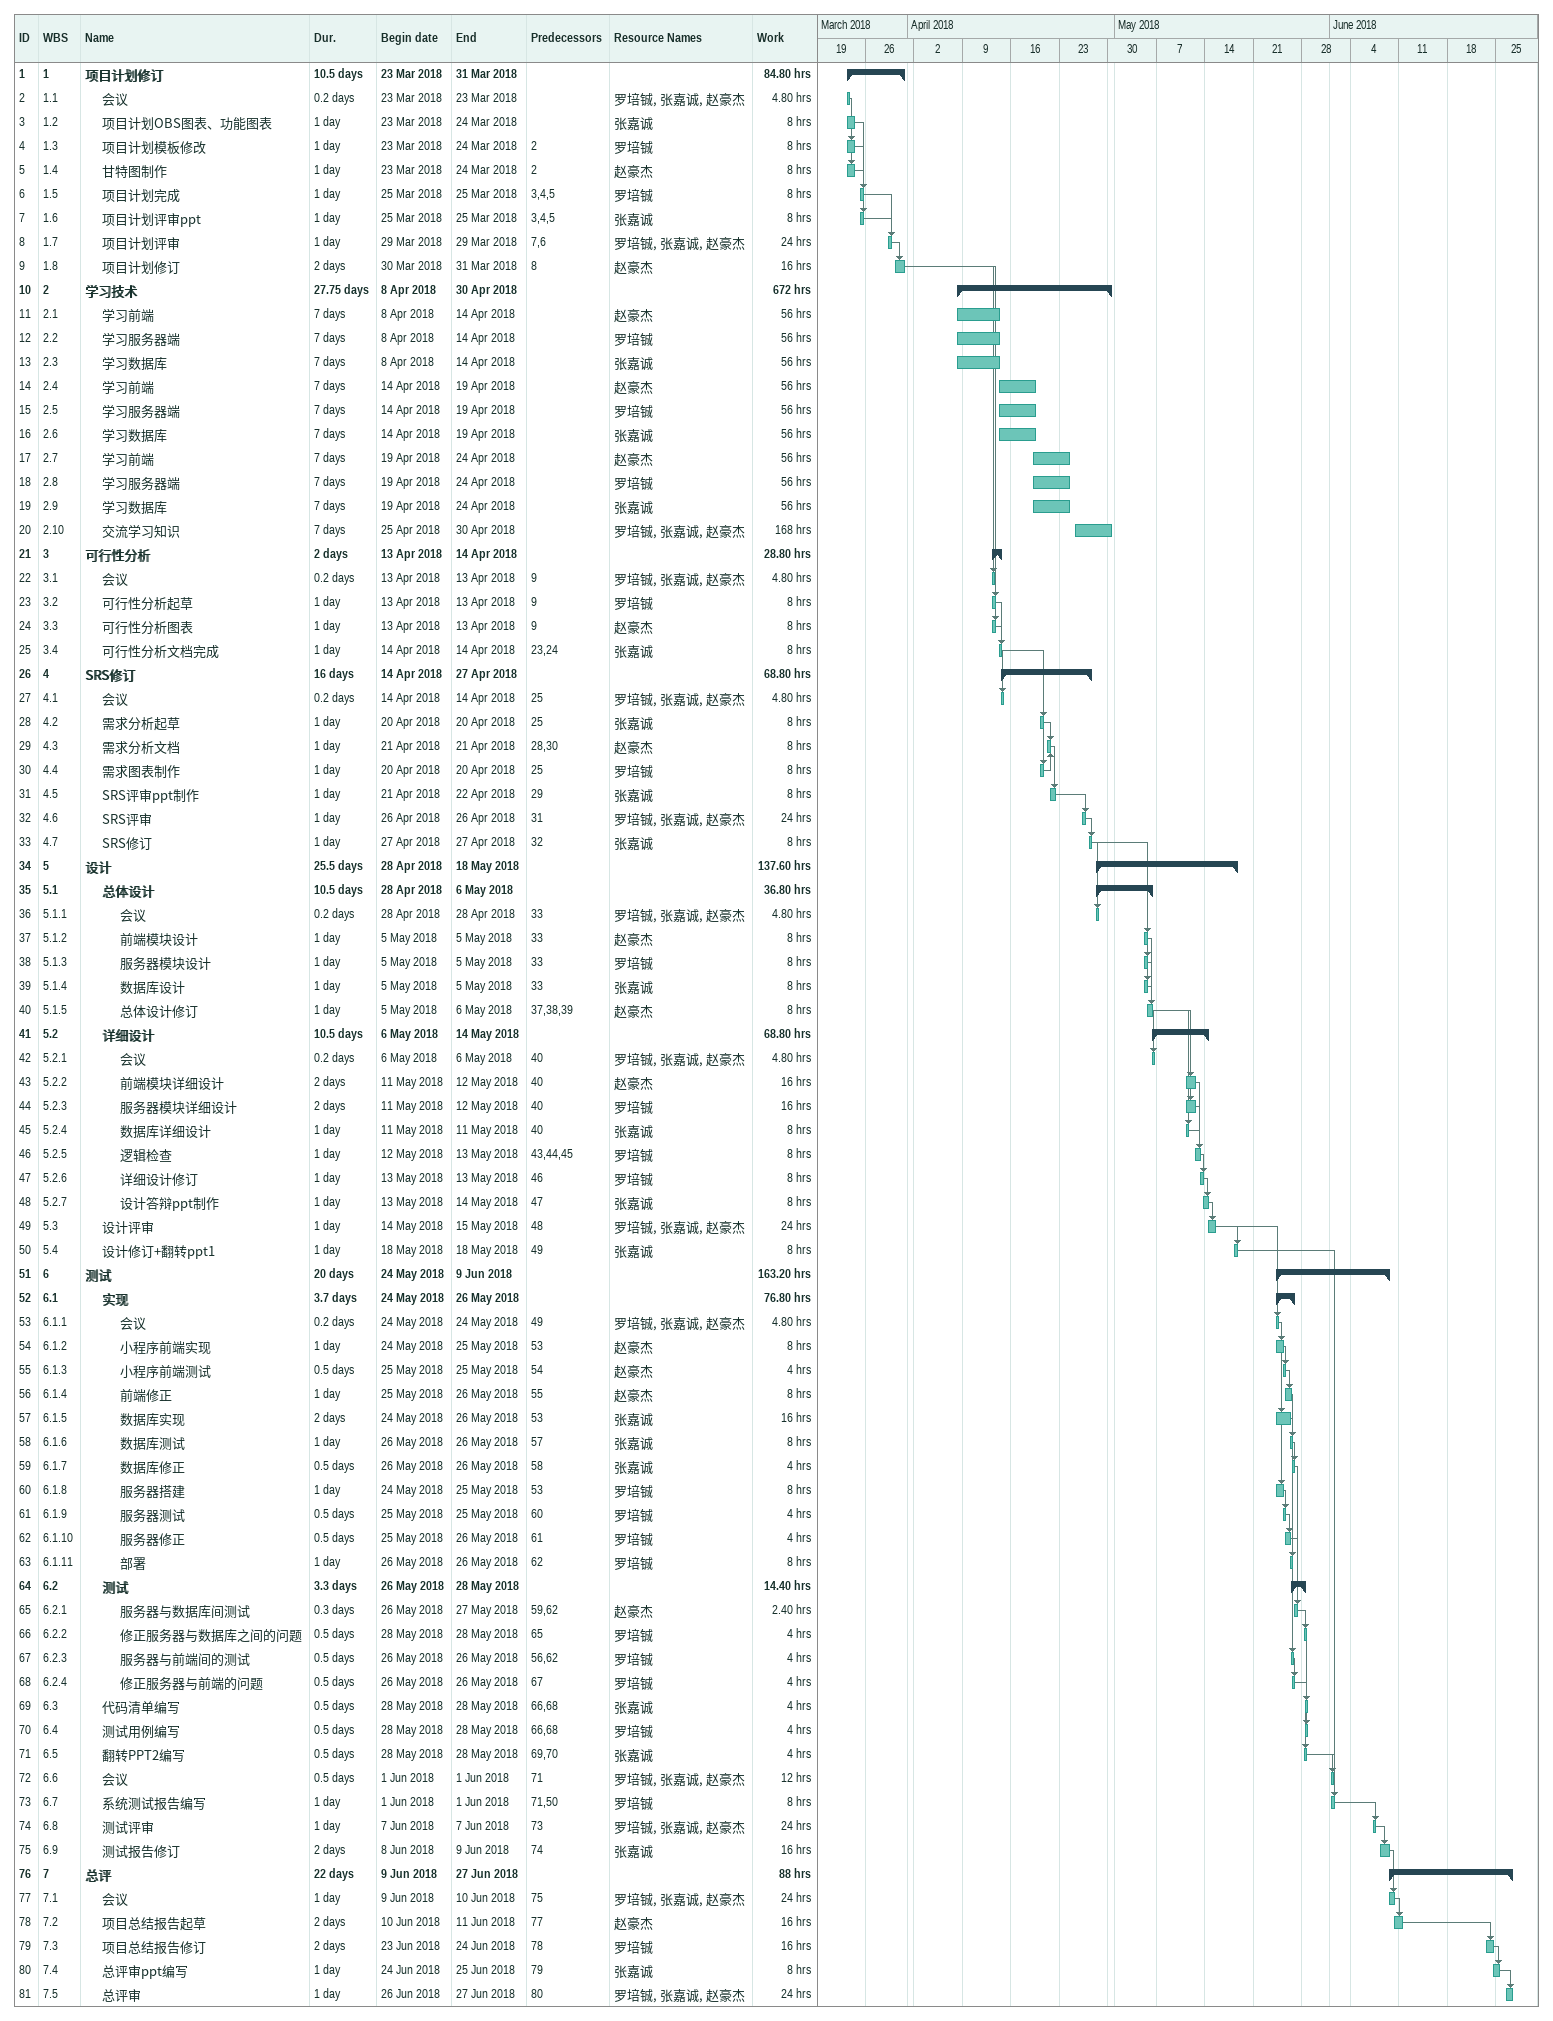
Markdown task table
| ID | WBS | Task | Duration | Start | Finish | Predecessors | Resources | Work (h) |
|---|---|---|---|---|---|---|---|---|
| 1 | 1 | **项目计划修订** | 10.5d | 2018-03-23 | 2018-03-31 |  |  | 84.80 |
| 2 | 1.1 | 会议 | 0.2d | 2018-03-23 | 2018-03-23 |  | 罗培铖, 张嘉诚, 赵豪杰 | 4.80 |
| 3 | 1.2 | 项目计划OBS图表、功能图表 | 1d | 2018-03-23 | 2018-03-24 |  | 张嘉诚 | 8 |
| 4 | 1.3 | 项目计划模板修改 | 1d | 2018-03-23 | 2018-03-24 | 2 | 罗培铖 | 8 |
| 5 | 1.4 | 甘特图制作 | 1d | 2018-03-23 | 2018-03-24 | 2 | 赵豪杰 | 8 |
| 6 | 1.5 | 项目计划完成 | 1d | 2018-03-25 | 2018-03-25 | 3, 4, 5 | 罗培铖 | 8 |
| 7 | 1.6 | 项目计划评审ppt | 1d | 2018-03-25 | 2018-03-25 | 3, 4, 5 | 张嘉诚 | 8 |
| 8 | 1.7 | 项目计划评审 | 1d | 2018-03-29 | 2018-03-29 | 7, 6 | 罗培铖, 张嘉诚, 赵豪杰 | 24 |
| 9 | 1.8 | 项目计划修订 | 2d | 2018-03-30 | 2018-03-31 | 8 | 赵豪杰 | 16 |
| 10 | 2 | **学习技术** | 27.75d | 2018-04-08 | 2018-04-30 |  |  | 672 |
| 11 | 2.1 | 学习前端 | 7d | 2018-04-08 | 2018-04-14 |  | 赵豪杰 | 56 |
| 12 | 2.2 | 学习服务器端 | 7d | 2018-04-08 | 2018-04-14 |  | 罗培铖 | 56 |
| 13 | 2.3 | 学习数据库 | 7d | 2018-04-08 | 2018-04-14 |  | 张嘉诚 | 56 |
| 14 | 2.4 | 学习前端 | 7d | 2018-04-14 | 2018-04-19 |  | 赵豪杰 | 56 |
| 15 | 2.5 | 学习服务器端 | 7d | 2018-04-14 | 2018-04-19 |  | 罗培铖 | 56 |
| 16 | 2.6 | 学习数据库 | 7d | 2018-04-14 | 2018-04-19 |  | 张嘉诚 | 56 |
| 17 | 2.7 | 学习前端 | 7d | 2018-04-19 | 2018-04-24 |  | 赵豪杰 | 56 |
| 18 | 2.8 | 学习服务器端 | 7d | 2018-04-19 | 2018-04-24 |  | 罗培铖 | 56 |
| 19 | 2.9 | 学习数据库 | 7d | 2018-04-19 | 2018-04-24 |  | 张嘉诚 | 56 |
| 20 | 2.10 | 交流学习知识 | 7d | 2018-04-25 | 2018-04-30 |  | 罗培铖, 张嘉诚, 赵豪杰 | 168 |
| 21 | 3 | **可行性分析** | 2d | 2018-04-13 | 2018-04-14 |  |  | 28.80 |
| 22 | 3.1 | 会议 | 0.2d | 2018-04-13 | 2018-04-13 | 9 | 罗培铖, 张嘉诚, 赵豪杰 | 4.80 |
| 23 | 3.2 | 可行性分析起草 | 1d | 2018-04-13 | 2018-04-13 | 9 | 罗培铖 | 8 |
| 24 | 3.3 | 可行性分析图表 | 1d | 2018-04-13 | 2018-04-13 | 9 | 赵豪杰 | 8 |
| 25 | 3.4 | 可行性分析文档完成 | 1d | 2018-04-14 | 2018-04-14 | 23, 24 | 张嘉诚 | 8 |
| 26 | 4 | **SRS修订** | 16d | 2018-04-14 | 2018-04-27 |  |  | 68.80 |
| 27 | 4.1 | 会议 | 0.2d | 2018-04-14 | 2018-04-14 | 25 | 罗培铖, 张嘉诚, 赵豪杰 | 4.80 |
| 28 | 4.2 | 需求分析起草 | 1d | 2018-04-20 | 2018-04-20 | 25 | 张嘉诚 | 8 |
| 29 | 4.3 | 需求分析文档 | 1d | 2018-04-21 | 2018-04-21 | 28, 30 | 赵豪杰 | 8 |
| 30 | 4.4 | 需求图表制作 | 1d | 2018-04-20 | 2018-04-20 | 25 | 罗培铖 | 8 |
| 31 | 4.5 | SRS评审ppt制作 | 1d | 2018-04-21 | 2018-04-22 | 29 | 张嘉诚 | 8 |
| 32 | 4.6 | SRS评审 | 1d | 2018-04-26 | 2018-04-26 | 31 | 罗培铖, 张嘉诚, 赵豪杰 | 24 |
| 33 | 4.7 | SRS修订 | 1d | 2018-04-27 | 2018-04-27 | 32 | 张嘉诚 | 8 |
| 34 | 5 | **设计** | 25.5d | 2018-04-28 | 2018-05-18 |  |  | 137.60 |
| 35 | 5.1 | **总体设计** | 10.5d | 2018-04-28 | 2018-05-06 |  |  | 36.80 |
| 36 | 5.1.1 | 会议 | 0.2d | 2018-04-28 | 2018-04-28 | 33 | 罗培铖, 张嘉诚, 赵豪杰 | 4.80 |
| 37 | 5.1.2 | 前端模块设计 | 1d | 2018-05-05 | 2018-05-05 | 33 | 赵豪杰 | 8 |
| 38 | 5.1.3 | 服务器模块设计 | 1d | 2018-05-05 | 2018-05-05 | 33 | 罗培铖 | 8 |
| 39 | 5.1.4 | 数据库设计 | 1d | 2018-05-05 | 2018-05-05 | 33 | 张嘉诚 | 8 |
| 40 | 5.1.5 | 总体设计修订 | 1d | 2018-05-05 | 2018-05-06 | 37, 38, 39 | 赵豪杰 | 8 |
| 41 | 5.2 | **详细设计** | 10.5d | 2018-05-06 | 2018-05-14 |  |  | 68.80 |
| 42 | 5.2.1 | 会议 | 0.2d | 2018-05-06 | 2018-05-06 | 40 | 罗培铖, 张嘉诚, 赵豪杰 | 4.80 |
| 43 | 5.2.2 | 前端模块详细设计 | 2d | 2018-05-11 | 2018-05-12 | 40 | 赵豪杰 | 16 |
| 44 | 5.2.3 | 服务器模块详细设计 | 2d | 2018-05-11 | 2018-05-12 | 40 | 罗培铖 | 16 |
| 45 | 5.2.4 | 数据库详细设计 | 1d | 2018-05-11 | 2018-05-11 | 40 | 张嘉诚 | 8 |
| 46 | 5.2.5 | 逻辑检查 | 1d | 2018-05-12 | 2018-05-13 | 43, 44, 45 | 罗培铖 | 8 |
| 47 | 5.2.6 | 详细设计修订 | 1d | 2018-05-13 | 2018-05-13 | 46 | 罗培铖 | 8 |
| 48 | 5.2.7 | 设计答辩ppt制作 | 1d | 2018-05-13 | 2018-05-14 | 47 | 张嘉诚 | 8 |
| 49 | 5.3 | 设计评审 | 1d | 2018-05-14 | 2018-05-15 | 48 | 罗培铖, 张嘉诚, 赵豪杰 | 24 |
| 50 | 5.4 | 设计修订+翻转ppt1 | 1d | 2018-05-18 | 2018-05-18 | 49 | 张嘉诚 | 8 |
| 51 | 6 | **测试** | 20d | 2018-05-24 | 2018-06-09 |  |  | 163.20 |
| 52 | 6.1 | **实现** | 3.7d | 2018-05-24 | 2018-05-26 |  |  | 76.80 |
| 53 | 6.1.1 | 会议 | 0.2d | 2018-05-24 | 2018-05-24 | 49 | 罗培铖, 张嘉诚, 赵豪杰 | 4.80 |
| 54 | 6.1.2 | 小程序前端实现 | 1d | 2018-05-24 | 2018-05-25 | 53 | 赵豪杰 | 8 |
| 55 | 6.1.3 | 小程序前端测试 | 0.5d | 2018-05-25 | 2018-05-25 | 54 | 赵豪杰 | 4 |
| 56 | 6.1.4 | 前端修正 | 1d | 2018-05-25 | 2018-05-26 | 55 | 赵豪杰 | 8 |
| 57 | 6.1.5 | 数据库实现 | 2d | 2018-05-24 | 2018-05-26 | 53 | 张嘉诚 | 16 |
| 58 | 6.1.6 | 数据库测试 | 1d | 2018-05-26 | 2018-05-26 | 57 | 张嘉诚 | 8 |
| 59 | 6.1.7 | 数据库修正 | 0.5d | 2018-05-26 | 2018-05-26 | 58 | 张嘉诚 | 4 |
| 60 | 6.1.8 | 服务器搭建 | 1d | 2018-05-24 | 2018-05-25 | 53 | 罗培铖 | 8 |
| 61 | 6.1.9 | 服务器测试 | 0.5d | 2018-05-25 | 2018-05-25 | 60 | 罗培铖 | 4 |
| 62 | 6.1.10 | 服务器修正 | 0.5d | 2018-05-25 | 2018-05-26 | 61 | 罗培铖 | 4 |
| 63 | 6.1.11 | 部署 | 1d | 2018-05-26 | 2018-05-26 | 62 | 罗培铖 | 8 |
| 64 | 6.2 | **测试** | 3.3d | 2018-05-26 | 2018-05-28 |  |  | 14.40 |
| 65 | 6.2.1 | 服务器与数据库间测试 | 0.3d | 2018-05-26 | 2018-05-27 | 59, 62 | 赵豪杰 | 2.40 |
| 66 | 6.2.2 | 修正服务器与数据库之间的问题 | 0.5d | 2018-05-28 | 2018-05-28 | 65 | 罗培铖 | 4 |
| 67 | 6.2.3 | 服务器与前端间的测试 | 0.5d | 2018-05-26 | 2018-05-26 | 56, 62 | 罗培铖 | 4 |
| 68 | 6.2.4 | 修正服务器与前端的问题 | 0.5d | 2018-05-26 | 2018-05-26 | 67 | 罗培铖 | 4 |
| 69 | 6.3 | 代码清单编写 | 0.5d | 2018-05-28 | 2018-05-28 | 66, 68 | 张嘉诚 | 4 |
| 70 | 6.4 | 测试用例编写 | 0.5d | 2018-05-28 | 2018-05-28 | 66, 68 | 罗培铖 | 4 |
| 71 | 6.5 | 翻转PPT2编写 | 0.5d | 2018-05-28 | 2018-05-28 | 69, 70 | 张嘉诚 | 4 |
| 72 | 6.6 | 会议 | 0.5d | 2018-06-01 | 2018-06-01 | 71 | 罗培铖, 张嘉诚, 赵豪杰 | 12 |
| 73 | 6.7 | 系统测试报告编写 | 1d | 2018-06-01 | 2018-06-01 | 71, 50 | 罗培铖 | 8 |
| 74 | 6.8 | 测试评审 | 1d | 2018-06-07 | 2018-06-07 | 73 | 罗培铖, 张嘉诚, 赵豪杰 | 24 |
| 75 | 6.9 | 测试报告修订 | 2d | 2018-06-08 | 2018-06-09 | 74 | 张嘉诚 | 16 |
| 76 | 7 | **总评** | 22d | 2018-06-09 | 2018-06-27 |  |  | 88 |
| 77 | 7.1 | 会议 | 1d | 2018-06-09 | 2018-06-10 | 75 | 罗培铖, 张嘉诚, 赵豪杰 | 24 |
| 78 | 7.2 | 项目总结报告起草 | 2d | 2018-06-10 | 2018-06-11 | 77 | 赵豪杰 | 16 |
| 79 | 7.3 | 项目总结报告修订 | 2d | 2018-06-23 | 2018-06-24 | 78 | 罗培铖 | 16 |
| 80 | 7.4 | 总评审ppt编写 | 1d | 2018-06-24 | 2018-06-25 | 79 | 张嘉诚 | 8 |
| 81 | 7.5 | 总评审 | 1d | 2018-06-26 | 2018-06-27 | 80 | 罗培铖, 张嘉诚, 赵豪杰 | 24 |
